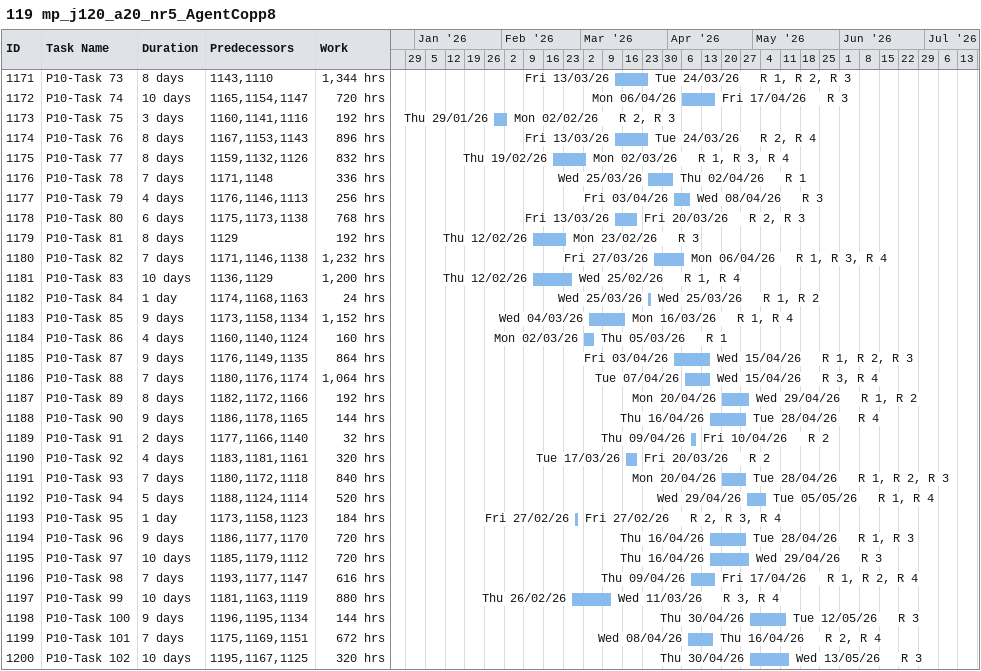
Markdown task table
119 mp_j120_a20_nr5_AgentCopp8

| ID | Task | Duration | Start | Finish | Predecessors | Resources | Work (h) |
|---|---|---|---|---|---|---|---|
| 1171 | P10-Task 73 | 8d | 2026-03-13 | 2026-03-24 | 1143, 1110 | R 1, R 2, R 3 | 1344 |
| 1172 | P10-Task 74 | 10d | 2026-04-06 | 2026-04-17 | 1165, 1154, 1147 | R 3 | 720 |
| 1173 | P10-Task 75 | 3d | 2026-01-29 | 2026-02-02 | 1160, 1141, 1116 | R 2, R 3 | 192 |
| 1174 | P10-Task 76 | 8d | 2026-03-13 | 2026-03-24 | 1167, 1153, 1143 | R 2, R 4 | 896 |
| 1175 | P10-Task 77 | 8d | 2026-02-19 | 2026-03-02 | 1159, 1132, 1126 | R 1, R 3, R 4 | 832 |
| 1176 | P10-Task 78 | 7d | 2026-03-25 | 2026-04-02 | 1171, 1148 | R 1 | 336 |
| 1177 | P10-Task 79 | 4d | 2026-04-03 | 2026-04-08 | 1176, 1146, 1113 | R 3 | 256 |
| 1178 | P10-Task 80 | 6d | 2026-03-13 | 2026-03-20 | 1175, 1173, 1138 | R 2, R 3 | 768 |
| 1179 | P10-Task 81 | 8d | 2026-02-12 | 2026-02-23 | 1129 | R 3 | 192 |
| 1180 | P10-Task 82 | 7d | 2026-03-27 | 2026-04-06 | 1171, 1146, 1138 | R 1, R 3, R 4 | 1232 |
| 1181 | P10-Task 83 | 10d | 2026-02-12 | 2026-02-25 | 1136, 1129 | R 1, R 4 | 1200 |
| 1182 | P10-Task 84 | 1d | 2026-03-25 | 2026-03-25 | 1174, 1168, 1163 | R 1, R 2 | 24 |
| 1183 | P10-Task 85 | 9d | 2026-03-04 | 2026-03-16 | 1173, 1158, 1134 | R 1, R 4 | 1152 |
| 1184 | P10-Task 86 | 4d | 2026-03-02 | 2026-03-05 | 1160, 1140, 1124 | R 1 | 160 |
| 1185 | P10-Task 87 | 9d | 2026-04-03 | 2026-04-15 | 1176, 1149, 1135 | R 1, R 2, R 3 | 864 |
| 1186 | P10-Task 88 | 7d | 2026-04-07 | 2026-04-15 | 1180, 1176, 1174 | R 3, R 4 | 1064 |
| 1187 | P10-Task 89 | 8d | 2026-04-20 | 2026-04-29 | 1182, 1172, 1166 | R 1, R 2 | 192 |
| 1188 | P10-Task 90 | 9d | 2026-04-16 | 2026-04-28 | 1186, 1178, 1165 | R 4 | 144 |
| 1189 | P10-Task 91 | 2d | 2026-04-09 | 2026-04-10 | 1177, 1166, 1140 | R 2 | 32 |
| 1190 | P10-Task 92 | 4d | 2026-03-17 | 2026-03-20 | 1183, 1181, 1161 | R 2 | 320 |
| 1191 | P10-Task 93 | 7d | 2026-04-20 | 2026-04-28 | 1180, 1172, 1118 | R 1, R 2, R 3 | 840 |
| 1192 | P10-Task 94 | 5d | 2026-04-29 | 2026-05-05 | 1188, 1124, 1114 | R 1, R 4 | 520 |
| 1193 | P10-Task 95 | 1d | 2026-02-27 | 2026-02-27 | 1173, 1158, 1123 | R 2, R 3, R 4 | 184 |
| 1194 | P10-Task 96 | 9d | 2026-04-16 | 2026-04-28 | 1186, 1177, 1170 | R 1, R 3 | 720 |
| 1195 | P10-Task 97 | 10d | 2026-04-16 | 2026-04-29 | 1185, 1179, 1112 | R 3 | 720 |
| 1196 | P10-Task 98 | 7d | 2026-04-09 | 2026-04-17 | 1193, 1177, 1147 | R 1, R 2, R 4 | 616 |
| 1197 | P10-Task 99 | 10d | 2026-02-26 | 2026-03-11 | 1181, 1163, 1119 | R 3, R 4 | 880 |
| 1198 | P10-Task 100 | 9d | 2026-04-30 | 2026-05-12 | 1196, 1195, 1134 | R 3 | 144 |
| 1199 | P10-Task 101 | 7d | 2026-04-08 | 2026-04-16 | 1175, 1169, 1151 | R 2, R 4 | 672 |
| 1200 | P10-Task 102 | 10d | 2026-04-30 | 2026-05-13 | 1195, 1167, 1125 | R 3 | 320 |
